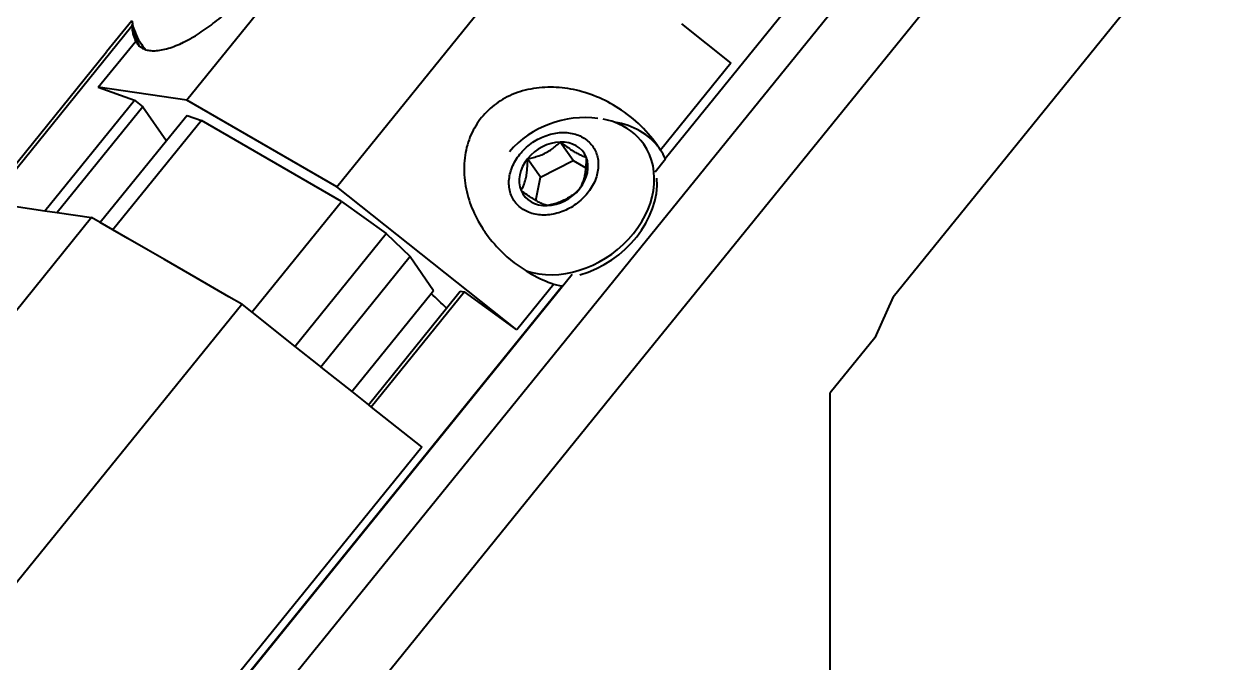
# Model space of a CAD drawing. Header units: millimetres. Extents: x 15 to 415, y 5 to 292.
# Drawn here: x 277.86 to 287.3, y 98.06 to 103.07 of the extents above; entities that cross this region are included whole.
import ezdxf

# ---------------------------------------------------------------- set-up
doc = ezdxf.new("R2010")
doc.units = ezdxf.units.MM
doc.layers.add('Geometries', color=7, linetype='Continuous')

msp = doc.modelspace()

# ---------------------------------------------------------------- linework, layer by layer
at = {"layer": 'Geometries', "linetype": 'Continuous', "lineweight": 40}
for p, q in [((274.3927, 91.066), (285.8652, 105.2323)), ((280.822, 104.5583), (279.1321, 102.4717)), ((282.8886, 102.0142), (284.7689, 104.336)), ((284.6774, 100.9298), (287.3039, 104.1731)), ((280.3098, 101.7918), (281.9996, 103.8784)), ((283.1255, 100.9624), (285.3451, 103.7032)), ((278.7016, 103.0963), (278.5039, 102.8522)), ((278.7024, 103.0525), (270.9487, 93.4782)), ((278.7076, 103.0672), (278.7068, 103.0662)), ((283.0147, 103.072), (283.4037, 102.763)), ((278.4378, 102.5731), (278.7318, 102.9361)), ((278.7776, 102.9107), (278.7995, 102.8795)), ((279.1595, 102.9543), (279.1648, 102.9573)), ((277.0775, 101.0908), (278.5039, 102.8522)), ((278.8064, 102.87), (278.8115, 102.8684)), ((283.4037, 102.763), (282.8512, 102.0807)), ((279.1321, 102.4717), (278.4378, 102.5731)), ((278.4378, 102.5731), (278.7232, 102.4725)), ((278.02, 101.6043), (278.7232, 102.4725)), ((278.7882, 102.4209), (278.1156, 101.5903)), ((278.7232, 102.4725), (278.7882, 102.4209)), ((278.7882, 102.4209), (278.973, 102.1528)), ((280.3098, 101.7918), (279.1321, 102.4717)), ((279.135, 102.3528), (278.973, 102.1528)), ((279.135, 102.3528), (279.2486, 102.3128)), ((279.2486, 102.3128), (278.5534, 101.4543)), ((280.3477, 101.6782), (279.2486, 102.3128)), ((278.973, 102.1528), (278.4539, 101.5118)), ((282.1651, 101.9985), (282.063, 102.1438)), ((282.7305, 102.1112), (282.7188, 102.1278)), ((282.8512, 102.0807), (282.8404, 102.0973)), ((281.9099, 101.867), (281.8079, 102.0122)), ((281.9099, 101.867), (282.1651, 101.9985)), ((282.1651, 101.9985), (282.2638, 101.9416)), ((282.2671, 102.0259), (282.2671, 102.0131)), ((282.8087, 101.9102), (282.8904, 102.011)), ((281.8726, 101.6845), (281.9099, 101.867)), ((281.7225, 100.6696), (280.3098, 101.7918)), ((279.6431, 100.8081), (280.3477, 101.6782)), ((280.3477, 101.6782), (280.6969, 101.4247)), ((277.692, 101.6522), (278.02, 101.6043)), ((278.02, 101.6043), (278.1156, 101.5903)), ((278.1156, 101.5903), (278.3864, 101.5508)), ((278.3864, 101.5508), (275.5751, 98.0794)), ((278.4539, 101.5118), (278.3864, 101.5508)), ((278.5534, 101.4543), (278.4539, 101.5118)), ((278.6696, 101.3873), (278.5534, 101.4543)), ((278.8307, 101.2943), (278.6696, 101.3873)), ((279.9805, 100.5401), (280.6969, 101.4247)), ((280.6969, 101.4247), (280.8868, 101.2445)), ((278.9577, 101.2209), (278.8307, 101.2943)), ((279.2074, 101.0768), (278.9577, 101.2209)), ((280.8868, 101.2445), (280.1849, 100.3777)), ((280.8868, 101.2445), (281.0699, 100.9789)), ((274.4078, 91.5367), (282.1584, 101.1072)), ((282.0809, 101.0144), (274.4062, 91.5376)), ((279.4634, 100.9289), (279.2074, 101.0768)), ((282.0134, 101.0287), (281.7225, 100.6696)), ((279.564, 100.8709), (279.4634, 100.9289)), ((280.4272, 100.1852), (281.0502, 100.9546)), ((281.3121, 100.9675), (280.5802, 100.0637)), ((281.0502, 100.9546), (281.0699, 100.9789)), ((281.1715, 100.839), (281.2794, 100.9722)), ((281.2794, 100.9722), (281.3121, 100.9675)), ((281.7225, 100.6696), (281.3121, 100.9675)), ((282.6524, 100.3781), (283.1255, 100.9624)), ((284.6774, 100.9298), (284.5329, 100.6081)), ((276.7528, 97.3995), (279.564, 100.8709)), ((279.564, 100.8709), (279.6212, 100.8254)), ((279.6212, 100.8254), (279.6431, 100.8081)), ((280.5579, 100.0814), (281.1715, 100.839)), ((279.6431, 100.8081), (279.9805, 100.5401)), ((279.9805, 100.5401), (280.1655, 100.3931)), ((284.5329, 100.6081), (284.1815, 100.1741)), ((273.9458, 89.6272), (282.6524, 100.3781)), ((280.1655, 100.3931), (280.1801, 100.3815)), ((280.1801, 100.3815), (280.1849, 100.3777)), ((280.1849, 100.3777), (280.4272, 100.1852)), ((280.4272, 100.1852), (280.5579, 100.0814)), ((284.1815, 94.9824), (284.1815, 100.1741)), ((280.5579, 100.0814), (280.5802, 100.0637)), ((280.5802, 100.0637), (280.9768, 99.7487)), ((280.9768, 99.7487), (278.1655, 96.2773))]:
    msp.add_line(p, q, dxfattribs=at)
at = {"layer": 'Geometries', "linetype": 'Continuous', "lineweight": 40, "flags": 128}
for points in [[(279.1648, 102.9573), (279.1702, 102.9603), (279.1858, 102.9694), (279.2012, 102.9786), (279.2165, 102.988), (279.2318, 102.9977), (279.247, 103.0076), (279.2624, 103.0179), (279.2777, 103.0284), (279.2929, 103.0391), (279.3081, 103.0501), (279.3234, 103.0615), (279.3385, 103.0729), (279.3538, 103.0847), (279.3691, 103.0969), (279.3845, 103.1094), (279.4002, 103.1224), (279.4159, 103.1357), (279.4317, 103.1494), (279.4474, 103.1634), (279.4631, 103.1776), (279.4785, 103.1919), (279.4845, 103.1975)], [(278.7024, 103.0525), (278.7045, 103.0592), (278.7068, 103.0662)], [(278.7024, 103.0525), (278.7034, 103.0381), (278.705, 103.024), (278.7072, 103.0102), (278.71, 102.9968), (278.7133, 102.9837), (278.7171, 102.9712), (278.7215, 102.9591), (278.7264, 102.9474), (278.7318, 102.9361)], [(278.7318, 102.9361), (278.7354, 102.9288), (278.7394, 102.9219), (278.7427, 102.9169)], [(278.7427, 102.9169), (278.7439, 102.9152), (278.7487, 102.9088), (278.754, 102.9028), (278.7597, 102.8972), (278.7602, 102.8967)], [(278.7602, 102.8967), (278.7658, 102.892), (278.7723, 102.8871), (278.7792, 102.8826), (278.7867, 102.8784), (278.7946, 102.8746), (278.803, 102.8712), (278.8064, 102.87)], [(278.8115, 102.8684), (278.8118, 102.8683), (278.8211, 102.8658), (278.8306, 102.8638), (278.8405, 102.8622), (278.8508, 102.8611), (278.8615, 102.8605), (278.8728, 102.8602), (278.8844, 102.8605), (278.8965, 102.8613), (278.9088, 102.8625), (278.9216, 102.8642), (278.9344, 102.8664), (278.9475, 102.869), (278.9609, 102.8721), (278.9745, 102.8756), (278.9887, 102.8797), (279.0031, 102.8842), (279.0177, 102.8891), (279.0325, 102.8945), (279.0475, 102.9004), (279.0624, 102.9065), (279.0774, 102.913), (279.0925, 102.9199), (279.0931, 102.9202)], [(279.0931, 102.9202), (279.1077, 102.9272), (279.1232, 102.935), (279.1389, 102.9431), (279.1545, 102.9515), (279.1595, 102.9543)], [(282.8307, 102.1117), (282.8219, 102.1241), (282.8063, 102.1456), (282.7899, 102.1668), (282.7729, 102.1878), (282.7551, 102.2085), (282.7368, 102.229), (282.7177, 102.2491), (282.6981, 102.2688), (282.6779, 102.2881), (282.6571, 102.3069), (282.6357, 102.3253), (282.6139, 102.3432), (282.5915, 102.3605), (282.5687, 102.3773), (282.5455, 102.3935), (282.5244, 102.4075), (282.5029, 102.421), (282.4812, 102.434), (282.4593, 102.4464), (282.4372, 102.4583), (282.4153, 102.4694), (282.3932, 102.48), (282.371, 102.49), (282.3487, 102.4995), (282.326, 102.5085), (282.3032, 102.517), (282.2804, 102.5248), (282.2575, 102.5321), (282.2348, 102.5387), (282.2125, 102.5447), (282.1902, 102.5501), (282.1681, 102.5549), (282.1461, 102.5592), (282.1237, 102.5629), (282.1012, 102.5662), (282.0786, 102.5689), (282.0559, 102.571), (282.0331, 102.5726), (282.0108, 102.5735), (281.9884, 102.5739), (281.9661, 102.5737), (281.9438, 102.5729), (281.9212, 102.5715), (281.8987, 102.5695), (281.8763, 102.5668), (281.8541, 102.5635), (281.8321, 102.5596), (281.8107, 102.5552), (281.7896, 102.5501), (281.7687, 102.5445), (281.748, 102.5382), (281.7274, 102.5313), (281.707, 102.5237), (281.6871, 102.5156), (281.6675, 102.5069), (281.6483, 102.4976), (281.6299, 102.488), (281.612, 102.4778), (281.5944, 102.4671), (281.5774, 102.456), (281.5606, 102.4442), (281.5442, 102.4319), (281.5284, 102.4192), (281.5131, 102.406), (281.4984, 102.3924), (281.4845, 102.3788), (281.4711, 102.3647), (281.4583, 102.3504), (281.446, 102.3357)], [(281.446, 102.3357), (281.434, 102.3203), (281.4223, 102.3044), (281.4112, 102.288), (281.4005, 102.2711), (281.3903, 102.2538), (281.3808, 102.2363), (281.3718, 102.2184), (281.3634, 102.2001), (281.3555, 102.1815), (281.3481, 102.1621), (281.3413, 102.1423), (281.3351, 102.1222), (281.3295, 102.1018), (281.3246, 102.0811), (281.3204, 102.0605), (281.3169, 102.0396), (281.314, 102.0185), (281.3117, 101.9972), (281.3101, 101.9754), (281.3091, 101.9534), (281.3089, 101.9312), (281.3093, 101.909), (281.3103, 101.8867), (281.312, 101.8648), (281.3144, 101.8428), (281.3174, 101.8208), (281.3209, 101.7989), (281.3252, 101.7767), (281.3301, 101.7545), (281.3357, 101.7324), (281.3418, 101.7105), (281.3484, 101.6887), (281.3556, 101.6675), (281.3632, 101.6465), (281.3713, 101.6257), (281.38, 101.6052), (281.3893, 101.5844), (281.3993, 101.5636), (281.4098, 101.5428), (281.421, 101.5221), (281.4328, 101.5014), (281.4449, 101.4812), (281.4576, 101.4612), (281.4709, 101.4413), (281.4727, 101.4386)], [(281.7468, 102.0475), (281.7562, 102.0588), (281.7661, 102.0699), (281.7766, 102.081), (281.7877, 102.0919), (281.7993, 102.1026), (281.8112, 102.1129), (281.8237, 102.1229), (281.8366, 102.1326), (281.85, 102.1419), (281.8625, 102.15), (281.8754, 102.1578), (281.8885, 102.1652), (281.902, 102.1723), (281.9157, 102.1788), (281.9296, 102.185), (281.9437, 102.1907), (281.958, 102.1958), (281.9724, 102.2005), (281.9869, 102.2046), (282.0014, 102.2083), (282.0159, 102.2113), (282.0304, 102.2139), (282.0448, 102.2158), (282.0591, 102.2173), (282.0733, 102.2182), (282.0873, 102.2185), (282.101, 102.2183), (282.1146, 102.2176), (282.1279, 102.2164), (282.1424, 102.2144), (282.1566, 102.2118), (282.1703, 102.2087), (282.1835, 102.205), (282.1963, 102.2008), (282.2084, 102.1963), (282.22, 102.1913), (282.2311, 102.1858), (282.2416, 102.1801), (282.252, 102.1737), (282.2622, 102.1668), (282.2721, 102.1594), (282.2817, 102.1514), (282.2909, 102.1428), (282.2996, 102.1338), (282.3079, 102.1243), (282.3158, 102.1142), (282.3231, 102.1037), (282.3293, 102.0936), (282.3351, 102.0832), (282.3403, 102.0724), (282.3451, 102.0612), (282.3493, 102.0497), (282.353, 102.0379), (282.3561, 102.0258), (282.3586, 102.0135), (282.3605, 102.0009), (282.3619, 101.9881), (282.3626, 101.9752), (282.3627, 101.9622), (282.3623, 101.949), (282.3612, 101.9358), (282.3596, 101.9226), (282.3574, 101.9093), (282.3546, 101.8962), (282.3513, 101.8831), (282.3474, 101.8701), (282.3431, 101.8572), (282.3376, 101.843), (282.3316, 101.829), (282.325, 101.8153), (282.3179, 101.8019), (282.3104, 101.7889), (282.3026, 101.7764), (282.2944, 101.7643), (282.2859, 101.7526), (282.2771, 101.7413), (282.2678, 101.73), (282.2578, 101.7188), (282.2473, 101.7078), (282.2363, 101.6969), (282.2246, 101.6862), (282.2127, 101.6759), (282.2003, 101.6659), (282.1874, 101.6562), (282.174, 101.6469), (282.1615, 101.6387), (282.1486, 101.6309), (282.1354, 101.6235), (282.122, 101.6165), (282.1083, 101.6099), (282.0943, 101.6038), (282.0802, 101.5981), (282.066, 101.5929), (282.0516, 101.5883), (282.0371, 101.5841), (282.0226, 101.5805), (282.0081, 101.5774), (281.9936, 101.5749), (281.9792, 101.5729), (281.9649, 101.5715), (281.9507, 101.5706), (281.9367, 101.5703), (281.9229, 101.5705), (281.9094, 101.5712), (281.8961, 101.5724), (281.8815, 101.5744), (281.8674, 101.5769), (281.8537, 101.5801), (281.8404, 101.5837), (281.8276, 101.5879), (281.8156, 101.5925), (281.804, 101.5975), (281.7929, 101.6029), (281.7823, 101.6087), (281.7719, 101.615), (281.7618, 101.6219), (281.7519, 101.6294), (281.7423, 101.6374), (281.733, 101.646), (281.7243, 101.655), (281.716, 101.6645), (281.7082, 101.6746), (281.7009, 101.6851), (281.6946, 101.6952), (281.6889, 101.7056), (281.6836, 101.7164), (281.6789, 101.7276), (281.6747, 101.7391), (281.671, 101.7509), (281.6679, 101.763), (281.6654, 101.7753), (281.6634, 101.7879), (281.6621, 101.8006), (281.6614, 101.8136), (281.6612, 101.8266), (281.6617, 101.8398), (281.6627, 101.853), (281.6644, 101.8662), (281.6666, 101.8794), (281.6694, 101.8926), (281.6727, 101.9057), (281.6765, 101.9187), (281.6809, 101.9316), (281.6864, 101.9458), (281.6924, 101.9598), (281.699, 101.9735), (281.706, 101.9868), (281.7135, 101.9999), (281.7213, 102.0124), (281.7295, 102.0245), (281.738, 102.0362), (281.7468, 102.0475)], [(281.8079, 102.0122), (281.8202, 102.0147), (281.8321, 102.0173), (281.8436, 102.02), (281.8546, 102.0229), (281.8652, 102.0258), (281.8756, 102.0289), (281.8856, 102.0321), (281.8969, 102.036), (281.9079, 102.0401), (281.9186, 102.0444), (281.929, 102.0489), (281.9391, 102.0536), (281.9491, 102.0585), (281.9589, 102.0638), (281.9685, 102.0692), (281.978, 102.075), (281.9875, 102.0811), (281.9968, 102.0875), (282.0062, 102.0942), (282.0142, 102.1003), (282.0222, 102.1067), (282.0302, 102.1134), (282.0383, 102.1204), (282.0464, 102.1278), (282.0547, 102.1356), (282.063, 102.1438)], [(282.063, 102.1438), (282.0759, 102.1342), (282.0888, 102.1248), (282.1016, 102.1156), (282.1144, 102.1067), (282.1249, 102.0995), (282.1353, 102.0925), (282.1456, 102.0857), (282.1557, 102.0793), (282.1657, 102.0731), (282.1723, 102.0692), (282.1787, 102.0654), (282.1866, 102.0609), (282.1943, 102.0567), (282.2018, 102.0528), (282.209, 102.0491), (282.2162, 102.0456), (282.2232, 102.0424), (282.23, 102.0394), (282.2366, 102.0366), (282.2447, 102.0335), (282.2525, 102.0306), (282.2599, 102.0281), (282.2671, 102.0259)], [(282.8404, 102.0973), (282.8369, 102.1025), (282.8307, 102.1117)], [(282.8886, 102.0142), (282.8799, 102.0311), (282.8708, 102.0478), (282.8612, 102.0644), (282.8512, 102.0807)], [(281.7568, 101.7629), (281.7609, 101.7701), (281.7647, 101.7774), (281.7683, 101.7846), (281.7717, 101.7918), (281.7749, 101.7991), (281.7779, 101.8064), (281.7807, 101.8138), (281.7838, 101.8224), (281.7866, 101.8312), (281.7893, 101.8402), (281.7917, 101.8493), (281.794, 101.8586), (281.796, 101.8681), (281.7979, 101.8779), (281.7996, 101.8879), (281.8012, 101.8983), (281.8026, 101.909), (281.8038, 101.9201), (281.8048, 101.9316), (281.8056, 101.9419), (281.8063, 101.9525), (281.8069, 101.9635), (281.8073, 101.9749), (281.8076, 101.9868), (281.8078, 101.9993), (281.8079, 102.0122)], [(282.2671, 102.0131), (282.2671, 102.0129), (282.2669, 102.0005), (282.2666, 101.9886), (282.2661, 101.9771), (282.2656, 101.9661), (282.2649, 101.9555), (282.2641, 101.9453), (282.2638, 101.9415)], [(282.2638, 101.9415), (282.2631, 101.9338), (282.2618, 101.9227), (282.2604, 101.912), (282.2589, 101.9016), (282.2572, 101.8915), (282.2553, 101.8818), (282.2532, 101.8722), (282.251, 101.8629), (282.2486, 101.8538), (282.2459, 101.8449), (282.2431, 101.8361), (282.24, 101.8274), (282.2372, 101.8201), (282.2342, 101.8128), (282.231, 101.8055), (282.2276, 101.7983), (282.224, 101.791), (282.2202, 101.7838), (282.2161, 101.7765)], [(281.8623, 101.6905), (281.8563, 101.6942), (281.848, 101.6994), (281.8395, 101.7048), (281.8307, 101.7105), (281.8218, 101.7165), (281.8128, 101.7226), (281.8037, 101.7289), (281.7921, 101.7371), (281.7803, 101.7456), (281.7686, 101.7541), (281.7568, 101.7629)], [(282.2161, 101.7765), (282.2078, 101.7683), (282.1995, 101.7606), (282.1914, 101.7532), (282.1833, 101.7461), (282.1752, 101.7394), (282.1672, 101.7331), (282.1593, 101.727), (282.1499, 101.7202), (282.1406, 101.7139), (282.1311, 101.7078), (282.1216, 101.702), (282.112, 101.6965), (282.1022, 101.6913), (282.0922, 101.6864), (282.0821, 101.6816), (282.0717, 101.6771), (282.061, 101.6728), (282.05, 101.6687), (282.0387, 101.6648), (282.0287, 101.6616), (282.0183, 101.6586), (282.0077, 101.6556), (281.9966, 101.6528), (281.9852, 101.6501), (281.9733, 101.6475), (281.961, 101.645)], [(281.8726, 101.6845), (281.8726, 101.6845), (281.8645, 101.6892), (281.8623, 101.6905)], [(281.961, 101.645), (281.9531, 101.6475), (281.9448, 101.6503), (281.9362, 101.6534), (281.9272, 101.6571), (281.9194, 101.6604), (281.9113, 101.6641), (281.9029, 101.6682), (281.8942, 101.6726), (281.8851, 101.6774), (281.8789, 101.6809), (281.8726, 101.6845)], [(281.4727, 101.4386), (281.4848, 101.4215), (281.4995, 101.4016), (281.5066, 101.3923)], [(281.5066, 101.3923), (281.5147, 101.382), (281.5305, 101.3626), (281.5468, 101.3434), (281.5636, 101.3246), (281.5659, 101.3222)], [(281.7954, 101.1324), (281.8165, 101.1197), (281.8382, 101.1072), (281.86, 101.0953), (281.8818, 101.0841)], [(281.8818, 101.0841), (281.882, 101.084), (281.9041, 101.0732), (281.9262, 101.063), (281.948, 101.0536), (281.9698, 101.0448), (281.9916, 101.0365), (282.0134, 101.0287)], [(282.0134, 101.0287), (282.0358, 101.0234), (282.0583, 101.0186), (282.0809, 101.0144)]]:
    msp.add_lwpolyline(points, dxfattribs=at)
at = {"layer": 'Geometries', "linetype": 'Continuous', "lineweight": 40}
for centre, radius, start, end in [((282.259, 101.5429), 0.793, 82.68393, 138.54236), ((282.3787, 102.0719), 1.1058, 222.6856, 238.16465)]:
    msp.add_arc(centre, radius, start, end, dxfattribs=at)
for centre, major_axis, ratio, start_param, end_param in [((279.3606, 103.3204), (-0.5829, -0.4097), 0.788675, 5.927709, 5.978994), ((279.4051, 103.2775), (0.6175, 0.4257), 0.787392, 2.755585, 3.052525), ((279.3606, 103.3204), (-0.5829, -0.4097), 0.788675, 5.978994, 6.283185), ((279.3606, 103.3204), (-0.5829, -0.4097), 0.788675, 0, 0.096341), ((279.3824, 103.2893), (-0.5829, -0.4097), 0.788675, 0, 0.020925), ((282.1359, 101.718), (-0.5829, -0.4097), 0.788675, 3.646234, 3.797151), ((282.1359, 101.718), (-0.5829, -0.4097), 0.788675, 3.141593, 3.646234), ((282.2307, 101.6606), (0.6175, 0.4257), 0.787392, 0.022889, 0.695525), ((282.012, 101.8944), (-0.2362, -0.166), 0.788675, 4.016071, 5.063268), ((282.012, 101.8944), (-0.2362, -0.166), 0.788675, 2.968873, 4.016071), ((282.1359, 101.718), (-0.5829, -0.4097), 0.788675, 0.528365, 3.141593), ((282.012, 101.8944), (-0.2362, -0.166), 0.788675, 5.063268, 6.110466), ((282.012, 101.8944), (-0.2362, -0.166), 0.788675, 1.921676, 2.968873), ((282.1039, 101.8445), (-0.7711, 0.7118), 0.697032, 4.253433, 4.257071), ((282.1578, 101.6869), (-0.5829, -0.4097), 0.788675, 1.154665, 2.700694), ((282.012, 101.8944), (-0.2362, -0.166), 0.788675, 6.110466, 7.157663), ((282.012, 101.8944), (-0.2362, -0.166), 0.788675, 0.874478, 1.921676), ((280.5226, 100.9898), (1.1463, -0.9283), 0.216056, 1.152468, 1.273422)]:
    msp.add_ellipse(centre, major_axis=major_axis, ratio=ratio, start_param=start_param, end_param=end_param, dxfattribs=at)

doc.saveas('drawing.dxf')
